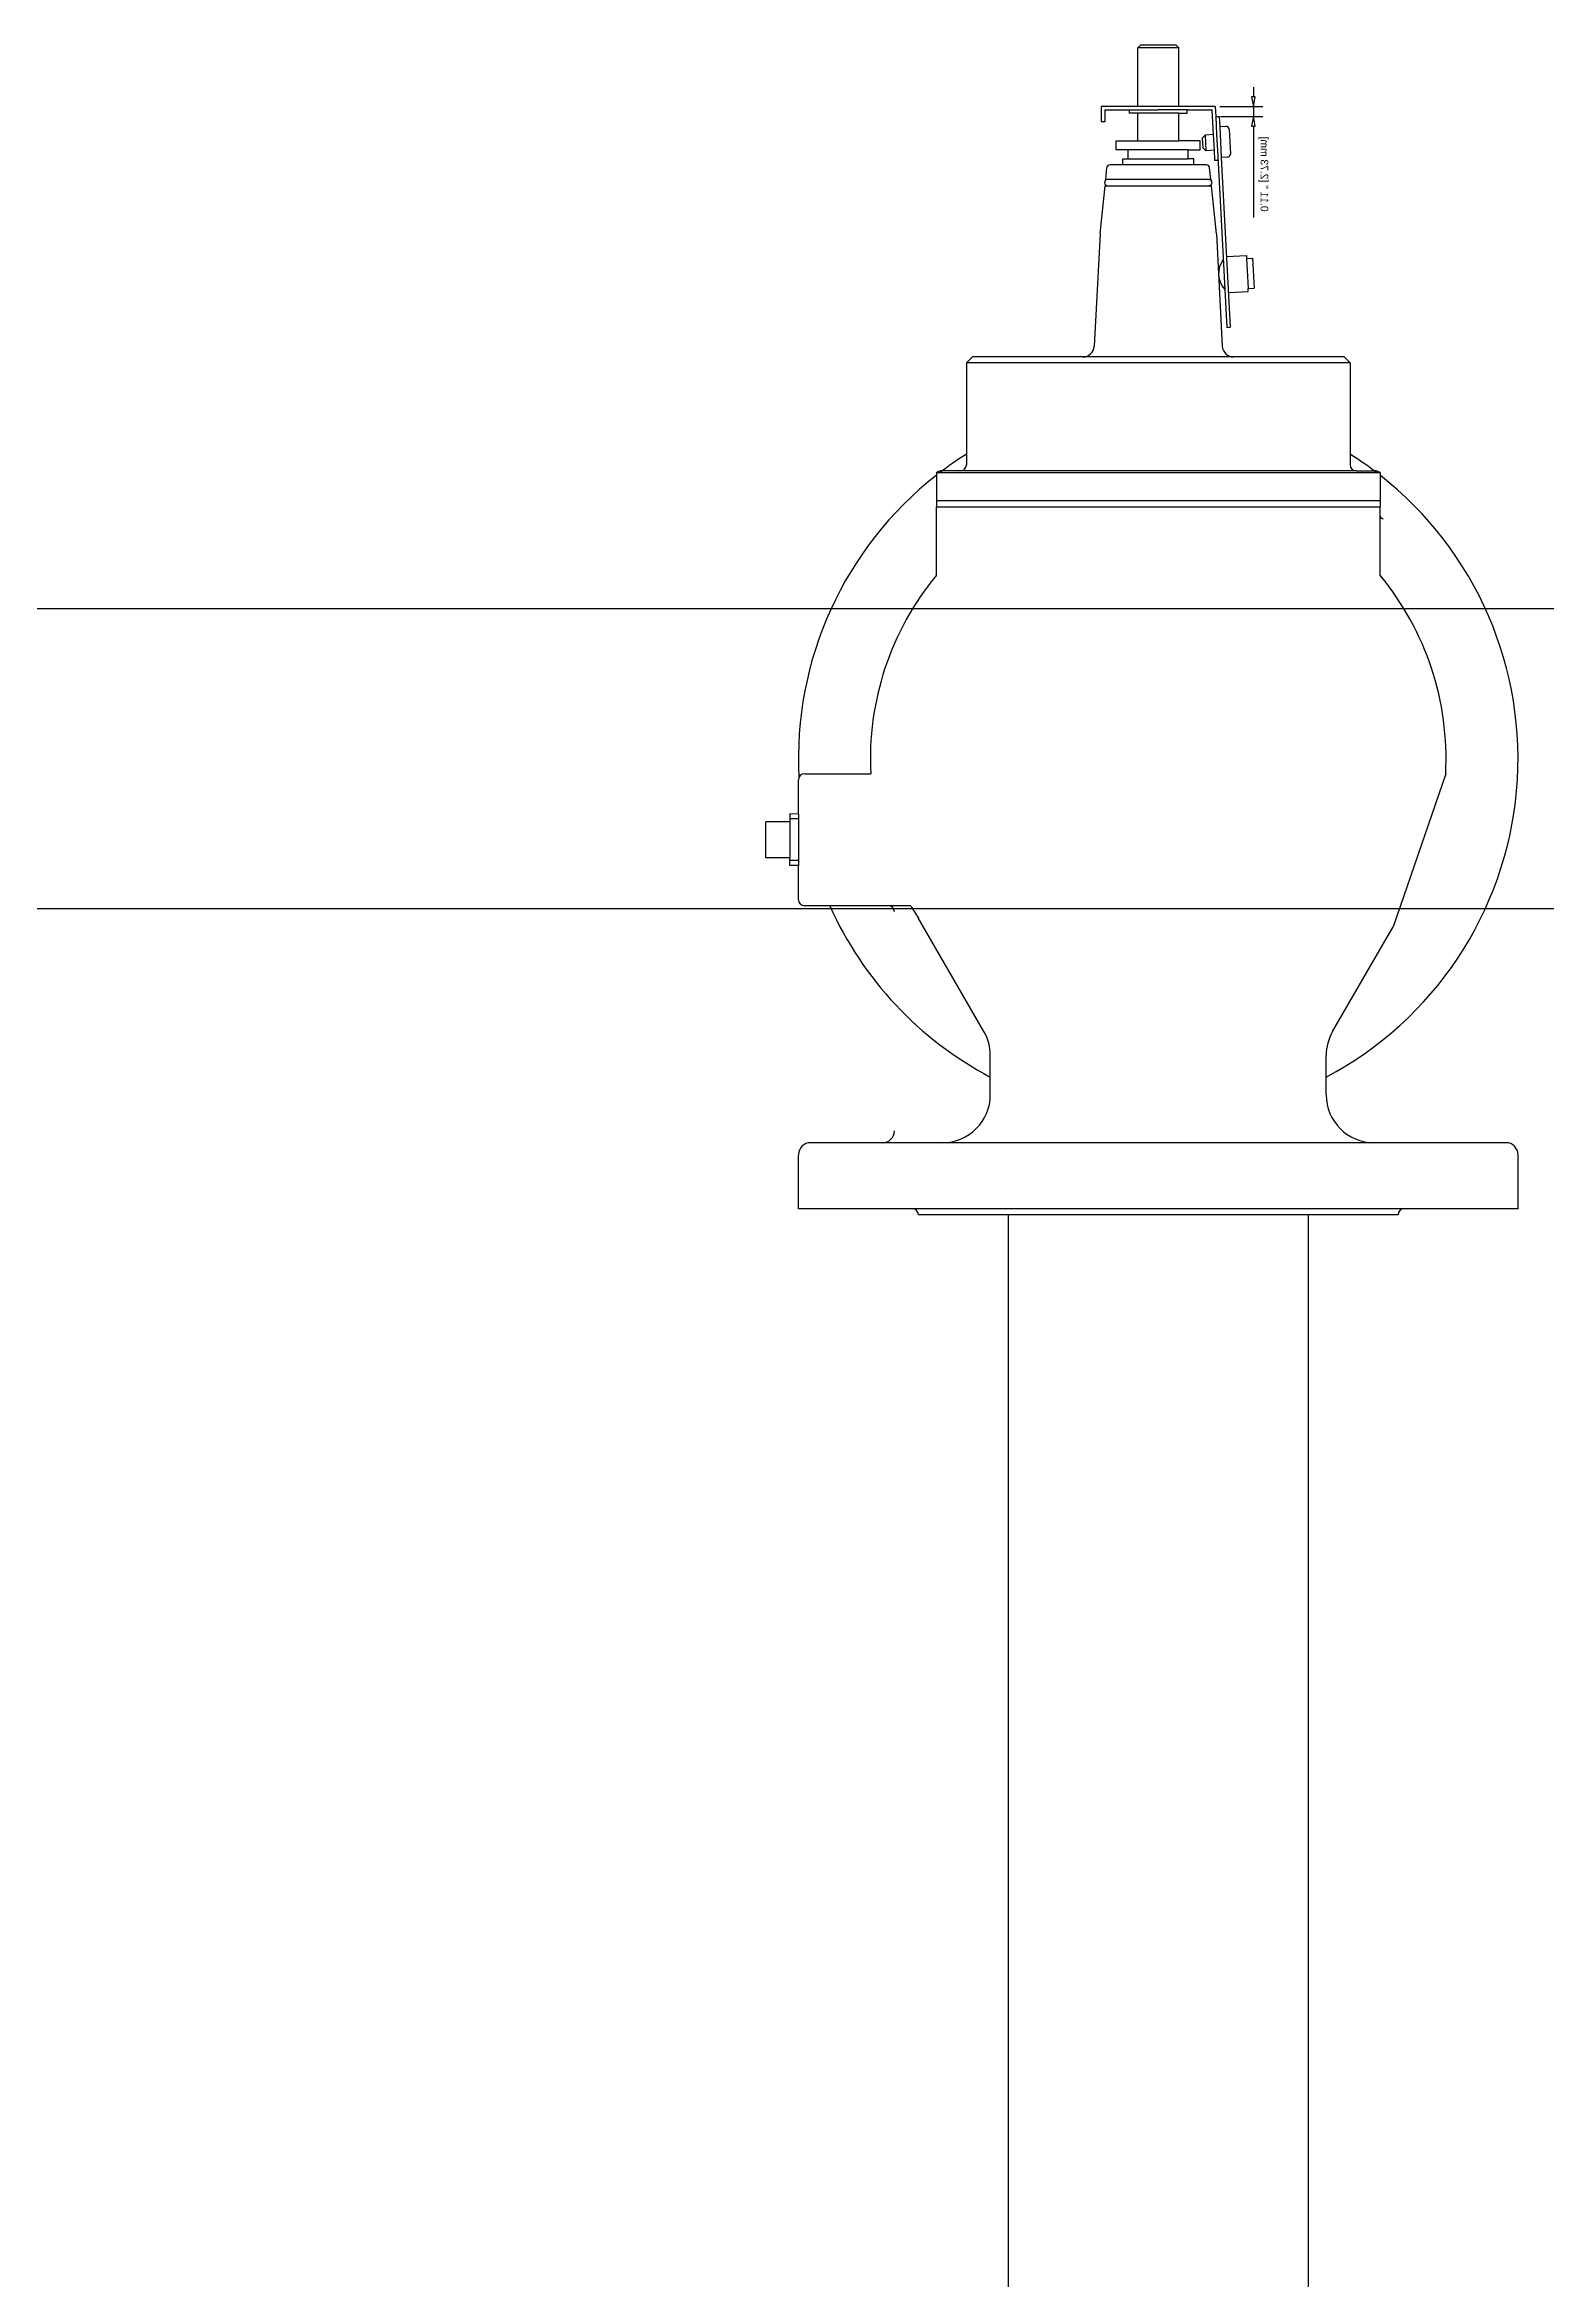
# Model space of a CAD drawing. Header units: inches. Extents: x 3128 to 3569, y 1222 to 1501.
# Drawn here: x 3430.77 to 3446.42, y 1327.24 to 1350.51 of the extents above; entities that cross this region are included whole.
import ezdxf

# ---------------------------------------------------------------- set-up
doc = ezdxf.new("R2010")
doc.units = ezdxf.units.IN
doc.header["$MEASUREMENT"] = 0
doc.layers.add('WDPUMP', color=7, linetype='Continuous')
doc.layers.add('WSPUMP', color=7, linetype='Continuous')

msp = doc.modelspace()

# ---------------------------------------------------------------- linework, layer by layer
at = {"layer": 'WDPUMP', "color": 0, "linetype": 'Continuous'}
for p, q in [((3442.161, 1350.4812), (3442.1923, 1350.5125)), ((3442.161, 1349.8704), (3442.161, 1350.4812)), ((3442.589, 1350.4812), (3442.161, 1350.4812)), ((3442.1923, 1350.5125), (3442.5577, 1350.5125)), ((3442.589, 1350.4812), (3442.5577, 1350.5125)), ((3442.589, 1349.8704), (3442.589, 1350.4812)), ((3443.3663, 1350.0704), (3443.3663, 1349.9704)), ((3442.9685, 1349.8704), (3441.7815, 1349.8704)), ((3441.7815, 1349.8704), (3441.7815, 1349.7095)), ((3441.8174, 1349.8345), (3442.075, 1349.8345)), ((3441.8174, 1349.8345), (3441.8174, 1349.7095)), ((3442.075, 1349.8345), (3442.375, 1349.8345)), ((3442.075, 1349.7995), (3442.075, 1349.8345)), ((3442.675, 1349.8345), (3442.375, 1349.8345)), ((3442.675, 1349.7995), (3442.675, 1349.8345)), ((3442.675, 1349.8345), (3442.9344, 1349.8345)), ((3442.9344, 1349.8345), (3442.9479, 1349.5761)), ((3442.9685, 1349.8704), (3442.9741, 1349.7629)), ((3443.0185, 1349.8704), (3443.4663, 1349.8704)), ((3443.3839, 1349.9704), (3443.3487, 1349.9704)), ((3443.3487, 1349.9704), (3443.3663, 1349.8704)), ((3443.3663, 1349.8704), (3443.3839, 1349.9704)), ((3443.3663, 1349.8704), (3443.3663, 1349.7629)), ((3441.8174, 1349.7095), (3441.7815, 1349.7095)), ((3442.161, 1349.7995), (3442.075, 1349.7995)), ((3442.589, 1349.7995), (3442.161, 1349.7995)), ((3442.161, 1349.5097), (3442.161, 1349.7995)), ((3442.589, 1349.7995), (3442.675, 1349.7995)), ((3442.589, 1349.5097), (3442.589, 1349.7995)), ((3442.9741, 1349.7629), (3443.0099, 1349.7648)), ((3442.9741, 1349.7629), (3442.9838, 1349.578)), ((3443.0099, 1349.7648), (3443.0155, 1349.6586)), ((3443.0802, 1349.662), (3443.0155, 1349.6586)), ((3443.0155, 1349.6586), (3443.0323, 1349.3375)), ((3443.0241, 1349.7629), (3443.4663, 1349.7629)), ((3443.1131, 1349.6324), (3443.1267, 1349.3738)), ((3443.3663, 1349.7629), (3443.3487, 1349.6629)), ((3443.3487, 1349.6629), (3443.3839, 1349.6629)), ((3443.3839, 1349.6629), (3443.3663, 1349.7629)), ((3443.3663, 1349.6629), (3443.3663, 1349.5629)), ((3441.9375, 1349.5097), (3442.161, 1349.5097)), ((3441.9375, 1349.416), (3441.9375, 1349.5097)), ((3442.0625, 1349.416), (3441.9375, 1349.416)), ((3442.6875, 1349.416), (3442.0625, 1349.416)), ((3442.0625, 1349.3222), (3442.0625, 1349.416)), ((3442.161, 1349.5097), (3442.589, 1349.5097)), ((3442.8125, 1349.5097), (3442.589, 1349.5097)), ((3442.6875, 1349.3222), (3442.6875, 1349.416)), ((3442.6875, 1349.416), (3442.8125, 1349.416)), ((3442.8125, 1349.416), (3442.8125, 1349.5097)), ((3442.8629, 1349.5716), (3442.834, 1349.5395)), ((3442.834, 1349.5395), (3442.8394, 1349.437)), ((3442.8715, 1349.4081), (3442.8394, 1349.437)), ((3442.9479, 1349.5761), (3442.8629, 1349.5716)), ((3442.8629, 1349.5716), (3442.8715, 1349.4081)), ((3442.9565, 1349.4125), (3442.8715, 1349.4081)), ((3442.9479, 1349.5761), (3442.9565, 1349.4125)), ((3442.9565, 1349.4125), (3442.9619, 1349.3087)), ((3442.9838, 1349.578), (3442.9924, 1349.4144)), ((3442.9924, 1349.4144), (3443.0892, 1347.5672)), ((3443.3663, 1349.5629), (3443.3663, 1348.7138)), ((3441.8278, 1349.1098), (3441.8408, 1349.233)), ((3442.878, 1349.261), (3441.8719, 1349.261)), ((3442.0045, 1349.3222), (3442.0625, 1349.3222)), ((3442.0045, 1349.261), (3442.0045, 1349.3222)), ((3442.0625, 1349.3222), (3442.6875, 1349.3222)), ((3442.7455, 1349.3222), (3442.6875, 1349.3222)), ((3442.7455, 1349.261), (3442.7455, 1349.3222)), ((3442.9221, 1349.1098), (3442.9091, 1349.233)), ((3442.9619, 1349.3087), (3442.9978, 1349.3105)), ((3443.097, 1349.3409), (3443.0323, 1349.3375)), ((3443.0323, 1349.3375), (3443.125, 1347.5691)), ((3441.7683, 1348.5437), (3441.8208, 1349.0428)), ((3441.8208, 1349.0428), (3442.9291, 1349.0428)), ((3441.8208, 1349.0428), (3441.8482, 1349.0428)), ((3442.9221, 1349.1098), (3441.8278, 1349.1098)), ((3441.8482, 1349.1098), (3441.8278, 1349.1098)), ((3442.9018, 1349.1098), (3442.9221, 1349.1098)), ((3442.9291, 1349.0428), (3442.9018, 1349.0428)), ((3442.9816, 1348.5437), (3442.9291, 1349.0428)), ((3441.7683, 1348.5437), (3441.707, 1347.3724)), ((3442.9816, 1348.5437), (3443.043, 1347.3724)), ((3443.0863, 1348.3071), (3443.2933, 1348.3179)), ((3443.2933, 1348.3179), (3443.2949, 1348.2868)), ((3443.2949, 1348.2868), (3443.3573, 1348.29)), ((3443.2949, 1348.2868), (3443.3112, 1347.9746)), ((3443.3573, 1348.29), (3443.3737, 1347.9779)), ((3443.3112, 1347.9746), (3443.3737, 1347.9779)), ((3443.3129, 1347.9434), (3443.3112, 1347.9746)), ((3443.106, 1347.9326), (3443.3129, 1347.9434)), ((3443.0892, 1347.5672), (3443.125, 1347.5691)), ((3440.4375, 1347.2605), (3440.375, 1347.198)), ((3444.3125, 1347.2605), (3440.4375, 1347.2605)), ((3444.3125, 1347.2605), (3444.375, 1347.198)), ((3444.375, 1347.198), (3440.375, 1347.198)), ((3440.375, 1347.198), (3440.375, 1346.136)), ((3444.375, 1347.198), (3444.375, 1346.136)), ((3440.0625, 1346.0568), (3444.6875, 1346.0568)), ((3440.0625, 1346.0568), (3440.0625, 1345.7)), ((3440.3125, 1346.0735), (3440.125, 1346.0735)), ((3444.4375, 1346.0735), (3440.3125, 1346.0735)), ((3444.4375, 1346.0735), (3444.625, 1346.0735)), ((3444.6875, 1346.0568), (3444.6875, 1345.7)), ((3444.6875, 1345.761), (3440.0625, 1345.761)), ((3440.0625, 1345.7), (3444.6875, 1345.7)), ((3440.0625, 1344.9857), (3440.0625, 1345.7)), ((3444.6875, 1344.9857), (3444.6875, 1345.7)), ((3438.966, 1344.6375), (3426.9073, 1344.6375)), ((3452.886, 1344.6375), (3445.7839, 1344.6375)), ((3438.625, 1342.4986), (3438.625, 1342.8563)), ((3438.6875, 1342.9188), (3439.3793, 1342.9188)), ((3445.3709, 1342.9188), (3444.8218, 1341.325)), ((3438.5361, 1342.4188), (3438.2861, 1342.4188)), ((3438.2861, 1342.0438), (3438.2861, 1342.4188)), ((3438.625, 1342.4986), (3438.5361, 1342.5013)), ((3438.5361, 1342.5013), (3438.5361, 1342.4188)), ((3438.625, 1342.4473), (3438.5361, 1342.4473)), ((3438.5361, 1342.4188), (3438.5361, 1342.0438)), ((3438.625, 1342.4986), (3438.625, 1341.9641)), ((3438.5361, 1342.0438), (3438.2861, 1342.0438)), ((3438.5361, 1341.9613), (3438.5361, 1342.0438)), ((3438.625, 1342.0153), (3438.5361, 1342.0153)), ((3438.625, 1341.9641), (3438.5361, 1341.9613)), ((3438.625, 1341.6063), (3438.625, 1341.9641)), ((3438.966, 1341.5125), (3426.9073, 1341.5125)), ((3439.7955, 1341.5438), (3438.6875, 1341.5438)), ((3452.886, 1341.5125), (3445.7839, 1341.5125)), ((3440.558, 1340.234), (3439.874, 1341.4187)), ((3444.1919, 1340.234), (3444.8218, 1341.325)), ((3440.625, 1339.575), (3440.625, 1339.984)), ((3444.125, 1339.575), (3444.125, 1339.984)), ((3438.625, 1338.3875), (3438.625, 1338.95)), ((3440.125, 1339.075), (3438.75, 1339.075)), ((3444.625, 1339.075), (3440.125, 1339.075)), ((3446, 1339.075), (3444.625, 1339.075)), ((3446.125, 1338.3875), (3446.125, 1338.95)), ((3439.8125, 1338.3875), (3438.625, 1338.3875)), ((3444.9375, 1338.3875), (3439.8125, 1338.3875)), ((3444.875, 1338.325), (3439.875, 1338.325)), ((3440.8125, 1338.325), (3440.8125, 1319.806)), ((3443.9375, 1338.325), (3443.9375, 1319.806)), ((3446.125, 1338.3875), (3444.9375, 1338.3875))]:
    msp.add_line(p, q, dxfattribs=at)
for centre, radius, start, end in [((3443.0819, 1349.6308), 0.0313, 3, 93), ((3443.0954, 1349.3721), 0.0313, 273, 3), ((3441.8719, 1349.2297), 0.0313, 90, 174), ((3442.878, 1349.2297), 0.0313, 6, 90), ((3441.8482, 1349.0763), 0.0335, 90, 270), ((3442.9018, 1349.0763), 0.0335, 270, 90), ((3443.2488, 1348.1278), 0.2451, 143.38148, 222.61852), ((3441.589, 1347.3786), 0.1181, 270, 357), ((3443.1609, 1347.3786), 0.1181, 183, 270), ((3442.375, 1343.075), 3.75, 122.23095, 127.33207), ((3440.3125, 1346.136), 0.0625, 270, 0), ((3442.375, 1343.075), 3.75, 52.66793, 57.76905), ((3444.4375, 1346.136), 0.0625, 180, 270), ((3442.375, 1343.075), 3.75, 128.07312, 182.96754), ((3440.125, 1345.9485), 0.125, 90, 120), ((3442.375, 1343.075), 3.75, 297.81814, 51.92688), ((3444.625, 1345.9485), 0.125, 60, 90), ((3444.7183, 1345.6063), 0.0313, 190.25487, 270), ((3442.375, 1343.075), 3, 140.42878, 182.98455), ((3442.375, 1343.075), 3, 35.68533, 39.57122), ((3442.375, 1343.075), 3, 357.01545, 39.57122), ((3438.6875, 1342.8563), 0.0625, 90, 180), ((3438.6875, 1341.6063), 0.0625, 180, 270), ((3442.375, 1343.075), 3.75, 204.09934, 242.18186), ((3439.5625, 1341.4813), 0.0625, 0, 90), ((3442.375, 1343.075), 3, 210.69048, 213.607), ((3440.125, 1339.984), 0.5, 0, 30), ((3444.625, 1339.984), 0.5, 150, 180), ((3440.125, 1339.575), 0.5, 270, 0), ((3444.625, 1339.575), 0.5, 180, 270), ((3439.5, 1339.2), 0.125, 270, 0), ((3438.75, 1338.95), 0.125, 90, 180), ((3446, 1338.95), 0.125, 0, 90), ((3439.8125, 1338.325), 0.0625, 0, 90), ((3444.9375, 1338.325), 0.0625, 90, 180)]:
    msp.add_arc(centre, radius, start, end, dxfattribs=at)
at = {"layer": 'WSPUMP', "color": 0, "linetype": 'Continuous'}
for p, q in [((3453.1021, 1344.6375), (3426.9073, 1344.6375)), ((3453.1021, 1341.5125), (3426.9073, 1341.5125))]:
    msp.add_line(p, q, dxfattribs=at)

# ---------------------------------------------------------------- texts
at = {"layer": 'WDPUMP', "color": 0, "linetype": 'Continuous', "text_generation_flag": 2}
msp.add_text('0.11 " [2.73 mm]', height=0.08, rotation=270, dxfattribs=at).set_placement((3443.4419, 1348.7738))

doc.saveas('drawing.dxf')
